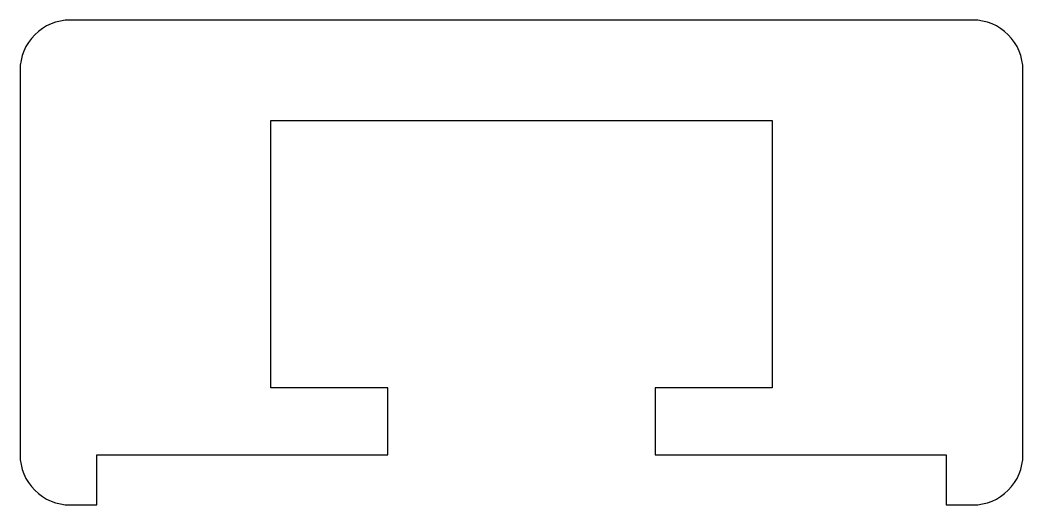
# Model space of a CAD drawing. Extents: x 133 to 163, y 212.9 to 227.4.
import ezdxf

# ---------------------------------------------------------------- set-up
doc = ezdxf.new("R2010")
doc.units = 0
doc.header["$LTSCALE"] = 15
doc.layers.add('ANA', color=220, linetype='CONTINUOUS')

msp = doc.modelspace()

# ---------------------------------------------------------------- linework, layer by layer
at = {"layer": 'ANA', "color": 0}
msp.add_lwpolyline([(155.504, 224.429), (155.504, 216.429), (152.004, 216.429), (152.004, 214.429), (160.704, 214.429), (160.704, 212.929), (161.504, 212.929, 0.414214), (163.004, 214.429), (163.004, 225.929, 0.414214), (161.504, 227.429), (134.504, 227.429, 0.414214), (133.004, 225.929), (133.004, 214.429, 0.414214), (134.504, 212.929), (135.304, 212.929), (135.304, 214.429), (144.004, 214.429), (144.004, 216.429), (140.504, 216.429), (140.504, 224.429)], format="xyb", close=True, dxfattribs=at)

doc.saveas('drawing.dxf')
